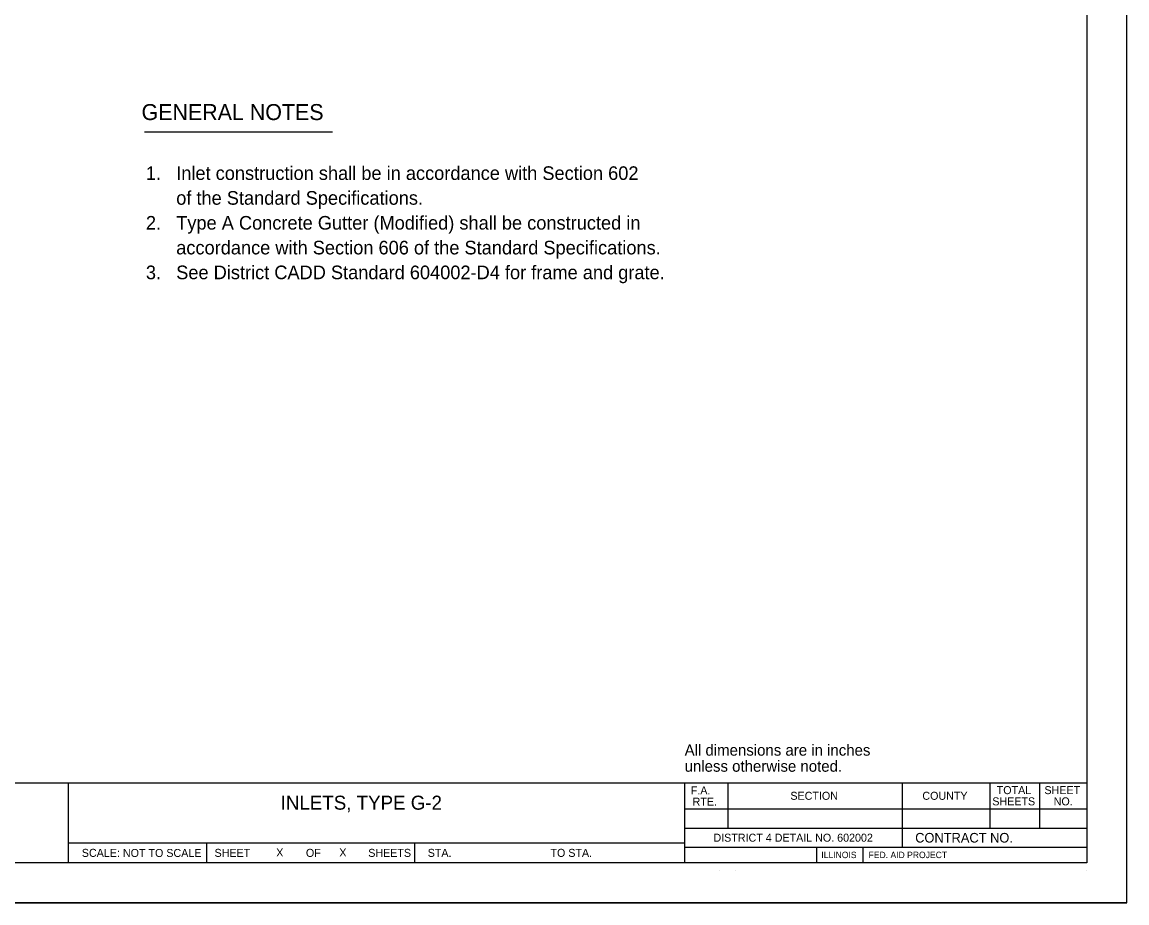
# Model space of a CAD drawing. Extents: x -0.01 to 2.83, y -0.11 to 1.83.
# Drawn here: x 1.683 to 2.833, y 0 to 0.917 of the extents above; entities that cross this region are included whole.
import ezdxf

# ---------------------------------------------------------------- set-up
doc = ezdxf.new("R2010")
doc.units = 0
for name, color, linetype in [('IDS_Notes', 7, 'Continuous'), ('RD_Pr_Roadway_Notes', 7, 'Continuous'), ('SH_General_Details', 7, 'Continuous'), ('SH_Printer_Plotting_Border', 7, 'Continuous')]:
    doc.layers.add(name, color=color, linetype=linetype)

msp = doc.modelspace()

# ---------------------------------------------------------------- linework, layer by layer
at = {"layer": 'RD_Pr_Roadway_Notes'}
msp.add_line((1.8104, 0.8024), (2.0064, 0.8024), dxfattribs=at)
at = {"layer": 'SH_General_Details'}
for p, q in [((2.8333, 0), (2.8333, 1.8333)), ((0.1667, 0.125), (2.7917, 0.125)), ((1.7312, 0.125), (1.7312, 0.0417)), ((2.3729, 0.125), (2.3729, 0.0417)), ((2.4179, 0.125), (2.4179, 0.0779)), ((2.5995, 0.125), (2.5995, 0.0579)), ((2.6905, 0.125), (2.6905, 0.0779)), ((2.7423, 0.125), (2.7423, 0.0779)), ((2.3729, 0.0979), (2.7917, 0.0979)), ((2.3729, 0.0779), (2.7917, 0.0779)), ((1.7312, 0.0625), (2.3729, 0.0625)), ((1.875, 0.0625), (1.875, 0.0417)), ((2.0917, 0.0625), (2.0917, 0.0417)), ((2.3729, 0.0579), (2.7917, 0.0579)), ((2.5101, 0.0579), (2.5101, 0.0417)), ((2.5585, 0.0579), (2.5585, 0.0417)), ((2.4095, 0.0333), (2.4095, 0.0333)), ((2.4262, 0.0333), (2.4262, 0.0333)), ((2.7917, 0.0333), (2.7917, 0.0333)), ((2.8333, 0), (0, 0))]:
    msp.add_line(p, q, dxfattribs=at)
msp.add_lwpolyline([(0.1667, 1.7917), (2.7917, 1.7917), (2.7917, 0.0417), (0.1667, 0.0417)], close=True, dxfattribs=at)
at = {"layer": 'SH_Printer_Plotting_Border'}
msp.add_lwpolyline([(0, 0), (2.8333, 0), (2.8333, 1.8333), (0, 1.8333)], close=True, dxfattribs=at)

# ---------------------------------------------------------------- texts
at = {"layer": 'IDS_Notes'}
for p in [(1.9477, 0.0483), (2.0134, 0.0483)]:
    msp.add_text('X', height=0.00833, dxfattribs=at).set_placement(p)
at = {"layer": 'RD_Pr_Roadway_Notes'}
for s, height, p in [('GENERAL NOTES', 0.016667, (1.8075, 0.8147)), ('1.   Inlet construction shall be in accordance with Section 602', 0.014167, (1.812, 0.7524)), ('      of the Standard Specifications.', 0.014167, (1.812, 0.7266)), ('2.   Type A Concrete Gutter (Modified) shall be constructed in', 0.014167, (1.812, 0.7007)), ('      accordance with Section 606 of the Standard Specifications.', 0.014167, (1.812, 0.6749)), ('3.   See District CADD Standard 604002-D4 for frame and grate.', 0.014167, (1.812, 0.6491)), ('All dimensions are in inches ', 0.011668, (2.3729, 0.1532)), ('unless otherwise noted.', 0.011668, (2.3729, 0.1365))]:
    msp.add_text(s, height=height, dxfattribs=at).set_placement(p)
at = {"layer": 'SH_General_Details'}
for s, height, p in [('F.A.  ', 0.00833, (2.3793, 0.1129)), ('SECTION', 0.00833, (2.483, 0.1073)), ('COUNTY', 0.00833, (2.6204, 0.1073)), ('TOTAL', 0.00833, (2.6978, 0.1132)), ('SHEET', 0.00833, (2.7475, 0.1132)), ('INLETS, TYPE G-2', 0.014583, (1.9523, 0.097)), ('RTE.', 0.00833, (2.3812, 0.1012)), ('SHEETS', 0.00833, (2.6932, 0.1015)), ('NO.', 0.00833, (2.7571, 0.1015)), ('DISTRICT 4 DETAIL NO. 602002', 0.008333, (2.4029, 0.0637)), ('CONTRACT NO.      ', 0.01, (2.6129, 0.0628)), ('SCALE:          ', 0.008333, (1.7453, 0.0479)), ('NOT TO SCALE', 0.008333, (1.7881, 0.0478)), ('SHEET', 0.00833, (1.8835, 0.0479)), ('OF', 0.00833, (1.9786, 0.0479)), ('SHEETS', 0.00833, (2.0435, 0.0479)), ('STA.', 0.00833, (2.1054, 0.0479)), ('TO STA.', 0.00833, (2.2332, 0.0479)), ('ILLINOIS', 0.00667, (2.5152, 0.0466)), ('FED. AID PROJECT', 0.006667, (2.5644, 0.0466))]:
    msp.add_text(s, height=height, dxfattribs=at).set_placement(p)

doc.saveas('drawing.dxf')
